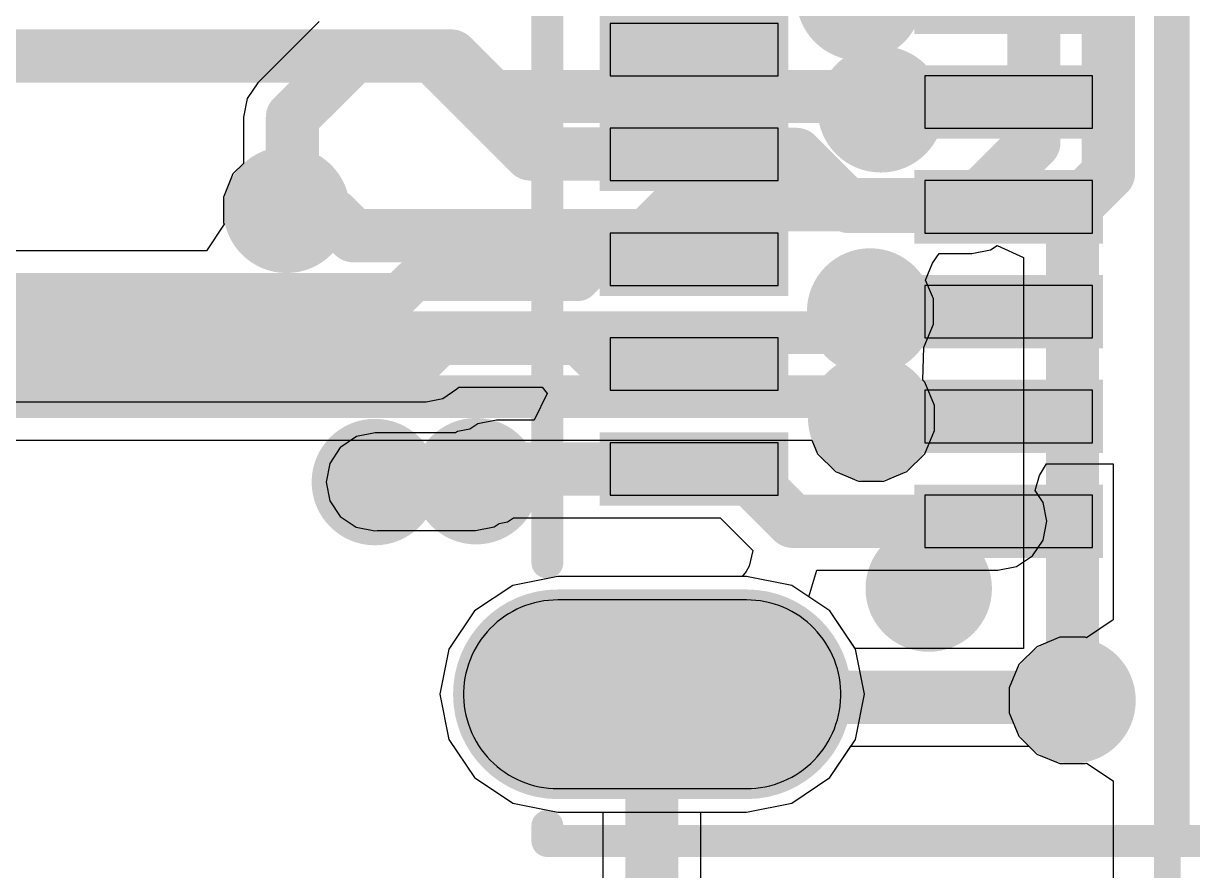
# Model space of a CAD drawing. Header units: inches. Extents: x -14.1 to 26.4, y -2.7 to 26.9.
# Drawn here: x 7.54 to 13.12, y 2.41 to 6.46 of the extents above; entities that cross this region are included whole.
import ezdxf

# ---------------------------------------------------------------- set-up
doc = ezdxf.new("R2010")
doc.units = ezdxf.units.IN
for name, color, linetype in [('Board Outline', 216, 'Continuous'), ('Bottom Layer', 5, 'Continuous'), ('Bottom Solder', 6, 'Continuous'), ('Multi-Layer', 9, 'Continuous'), ('Pad Holes', 156, 'Continuous'), ('Top Layer', 1, 'Continuous'), ('Top Overlay', 2, 'Continuous'), ('Top Paste', 8, 'Continuous'), ('Top Solder', 216, 'Continuous'), ('Via Holes', 16, 'Continuous')]:
    doc.layers.add(name, color=color, linetype=linetype)

# ---------------------------------------------------------------- blocks, each defined once
blk = doc.blocks.new('USB4155_03_C_5')
at = {"layer": 'Bottom Layer'}
h = blk.add_hatch(color=5, dxfattribs=at)
edge = h.paths.add_edge_path()
edge.add_arc((-3.700018, 0.39979092), 0.4499991, 180, 360)
edge.add_line((-3.2500189, 0.39979092), (-3.2500189, 1.29978912))
edge.add_arc((-3.700018, 1.29978912), 0.4499991, 0, 180)
edge.add_line((-4.150017099999999, 1.29978912), (-4.150017099999999, 0.39979092))
at = {"layer": 'Bottom Solder'}
h = blk.add_hatch(color=6, dxfattribs=at)
edge = h.paths.add_edge_path()
edge.add_arc((-3.700018, 0.39979092), 0.5000117000000001, 180, 360)
edge.add_line((-3.2000063, 0.39979092), (-3.2000063, 1.29978912))
edge.add_arc((-3.700018, 1.29978912), 0.5000117000000001, 0, 180)
edge.add_line((-4.2000297, 1.29978912), (-4.2000297, 0.39979092))
at = {"layer": 'Multi-Layer'}
h = blk.add_hatch(color=9, dxfattribs=at)
edge = h.paths.add_edge_path()
edge.add_arc((-3.700018, 0.39979092), 0.4499991, 180, 360)
edge.add_line((-3.2500189, 0.39979092), (-3.2500189, 1.29978912))
edge.add_arc((-3.700018, 1.29978912), 0.4499991, 0, 180)
edge.add_line((-4.150017099999999, 1.29978912), (-4.150017099999999, 0.39979092))
at = {"layer": 'Pad Holes'}
h = blk.add_hatch(color=7, dxfattribs=at)
edge = h.paths.add_edge_path()
edge.add_arc((-3.699992599999999, 0.44986702), 0.2500122, 180, 360)
edge.add_line((-3.449980399999999, 0.44986702), (-3.449980399999999, 1.24984002))
edge.add_arc((-3.699992599999999, 1.24984002), 0.2500122, 0, 180)
edge.add_line((-3.950004799999999, 1.24984002), (-3.950004799999999, 0.44986702))
at = {"layer": 'Top Layer'}
h = blk.add_hatch(color=1, dxfattribs=at)
edge = h.paths.add_edge_path()
edge.add_arc((-3.700018, 0.39979092), 0.4499991, 180, 360)
edge.add_line((-3.2500189, 0.39979092), (-3.2500189, 1.29978912))
edge.add_arc((-3.700018, 1.29978912), 0.4499991, 0, 180)
edge.add_line((-4.150017099999999, 1.29978912), (-4.150017099999999, 0.39979092))
for points in [[(-2.7500961, 1.04989122), (-2.5000839, 1.04989122), (-2.5000839, 0.24989282), (-2.7500961, 0.24989282)], [(-2.2499701, 1.04989122), (-1.9999579, 1.04989122), (-1.9999579, 0.24989282), (-2.2499701, 0.24989282)], [(-1.7500981, 1.04989122), (-1.5000859, 1.04989122), (-1.5000859, 0.24989282), (-1.7500981, 0.24989282)], [(-1.2499721, 1.04989122), (-0.9999599, 1.04989122), (-0.9999599, 0.24989282), (-1.2499721, 0.24989282)], [(-0.7501000999999999, 1.04989122), (-0.5000879, 1.04989122), (-0.5000879, 0.24989282), (-0.7501000999999999, 0.24989282)], [(-3.0000321, -0.44997878), (-2.7500199, -0.44997878), (-2.7500199, -1.24997718), (-3.0000321, -1.24997718)], [(-2.4999061, -0.44997878), (-2.2498939, -0.44997878), (-2.2498939, -1.24997718), (-2.4999061, -1.24997718)], [(-2.0000341, -0.44997878), (-1.7500219, -0.44997878), (-1.7500219, -1.24997718), (-2.0000341, -1.24997718)], [(-1.4999081, -0.44997878), (-1.2498959, -0.44997878), (-1.2498959, -1.24997718), (-1.4999081, -1.24997718)], [(-1.0000361, -0.44997878), (-0.7500239, -0.44997878), (-0.7500239, -1.24997718), (-1.0000361, -1.24997718)]]:
    blk.add_hatch(color=1, dxfattribs=at).paths.add_polyline_path(points)
at = {"layer": 'Top Solder'}
h = blk.add_hatch(color=216, dxfattribs=at)
edge = h.paths.add_edge_path()
edge.add_arc((-3.700018, 0.39979092), 0.5000117000000001, 180, 360)
edge.add_line((-3.2000063, 0.39979092), (-3.2000063, 1.29978912))
edge.add_arc((-3.700018, 1.29978912), 0.5000117000000001, 0, 180)
edge.add_line((-4.2000297, 1.29978912), (-4.2000297, 0.39979092))
for points in [[(-2.8001087, 1.09990382), (-2.4500713, 1.09990382), (-2.4500713, 0.19988022), (-2.8001087, 0.19988022)], [(-2.2999827, 1.09990382), (-1.9499453, 1.09990382), (-1.9499453, 0.19988022), (-2.2999827, 0.19988022)], [(-1.8001107, 1.09990382), (-1.4500733, 1.09990382), (-1.4500733, 0.19988022), (-1.8001107, 0.19988022)], [(-1.2999847, 1.09990382), (-0.9499473, 1.09990382), (-0.9499473, 0.19988022), (-1.2999847, 0.19988022)], [(-0.8001127, 1.09990382), (-0.4500753, 1.09990382), (-0.4500753, 0.19988022), (-0.8001127, 0.19988022)], [(-3.0500447, -0.3999661799999999), (-2.7000073, -0.3999661799999999), (-2.7000073, -1.29998978), (-3.0500447, -1.29998978)], [(-2.5499187, -0.3999661799999999), (-2.1998813, -0.3999661799999999), (-2.1998813, -1.29998978), (-2.5499187, -1.29998978)], [(-2.0500467, -0.3999661799999999), (-1.7000093, -0.3999661799999999), (-1.7000093, -1.29998978), (-2.0500467, -1.29998978)], [(-1.5499207, -0.3999661799999999), (-1.1998833, -0.3999661799999999), (-1.1998833, -1.29998978), (-1.5499207, -1.29998978)], [(-1.0500487, -0.3999661799999999), (-0.7000113, -0.3999661799999999), (-0.7000113, -1.29998978), (-1.0500487, -1.29998978)], [(-0.5499227, -0.3999661799999999), (-0.1998853, -0.3999661799999999), (-0.1998853, -1.29998978), (-0.5499227, -1.29998978)]]:
    blk.add_hatch(color=216, dxfattribs=at).paths.add_polyline_path(points)
at = {"layer": 'Top Overlay'}
for points, const_width in [([(-4.399940399999999, 1.34989062), (-4.3280838, 1.34989062)], 0.15199868), ([(-4.399940399999999, 1.34989062), (-4.399940399999999, -14.15010378)], 0.15199868), ([(-3.0718506, 1.34989062), (3.0718506, 1.34989062)], 0.15199868), ([(-4.3999912, -1.65012878), (4.4000166, -1.65012878)], 0.127)]:
    blk.add_lwpolyline(points, dxfattribs=dict(at, const_width=const_width))
for points, const_width in [([(-4.4379388, 1.34989062, 1), (-4.361942, 1.34989062, 1)], 0.07599934), ([(-4.4379388, 1.34989062, 1), (-4.361942, 1.34989062, 1)], 0.07599934), ([(-4.366082199999999, 1.34989062, 1), (-4.2900854, 1.34989062, 1)], 0.07599934), ([(-3.109849, 1.34989062, 1), (-3.0338522, 1.34989062, 1)], 0.07599934), ([(-4.431741199999999, -1.65012878, 1), (-4.3682412, -1.65012878, 1)], 0.0635)]:
    blk.add_lwpolyline(points, format="xyb", close=True, dxfattribs=dict(at, const_width=const_width))
at = {"layer": 'Top Paste'}
for p, q in [((-3.821861799999999, 1.73310042), (-3.8433248, 1.72647102)), ((-3.8001194, 1.73863762), (-3.821861799999999, 1.73310042)), ((-3.7781484, 1.74308262), (-3.8001194, 1.73863762)), ((-3.7559488, 1.74643542), (-3.7781484, 1.74308262)), ((-3.7336222, 1.74864522), (-3.7559488, 1.74643542)), ((-3.7112194, 1.74976282), (-3.7336222, 1.74864522)), ((-3.7112194, 1.74976282), (-3.7112194, 1.74976282)), ((-3.6887658, 1.74976282), (-3.7112194, 1.74976282)), ((-3.666363, 1.74864522), (-3.6887658, 1.74976282)), ((-3.6440364, 1.74643542), (-3.666363, 1.74864522)), ((-3.6218368, 1.74308262), (-3.6440364, 1.74643542)), ((-3.599865799999999, 1.73863762), (-3.6218368, 1.74308262)), ((-3.5781234, 1.73310042), (-3.599865799999999, 1.73863762)), ((-3.5566604, 1.72647102), (-3.5781234, 1.73310042)), ((-3.9441374, 1.67793162), (-3.9626794, 1.66528242)), ((-3.9249858, 1.68961562), (-3.9441374, 1.67793162)), ((-3.9053008, 1.70035982), (-3.9249858, 1.68961562)), ((-3.8850824, 1.71008802), (-3.9053008, 1.70035982)), ((-3.8644068, 1.71880022), (-3.8850824, 1.71008802)), ((-3.8433248, 1.72647102), (-3.8644068, 1.71880022)), ((-3.535578399999999, 1.71880022), (-3.5566604, 1.72647102)), ((-3.5149028, 1.71008802), (-3.535578399999999, 1.71880022)), ((-3.4946844, 1.70035982), (-3.5149028, 1.71008802)), ((-3.474974, 1.68961562), (-3.4946844, 1.70035982)), ((-3.4558478, 1.67793162), (-3.474974, 1.68961562)), ((-3.4373058, 1.66528242), (-3.4558478, 1.67793162)), ((-4.014216, 1.62205162), (-4.0298624, 1.60599882)), ((-3.9977568, 1.63731702), (-4.014216, 1.62205162)), ((-3.980561, 1.65174422), (-3.9977568, 1.63731702)), ((-3.9626794, 1.66528242), (-3.980561, 1.65174422)), ((-3.419424199999999, 1.65174422), (-3.4373058, 1.66528242)), ((-3.4022284, 1.63731702), (-3.419424199999999, 1.65174422)), ((-3.3857692, 1.62205162), (-3.4022284, 1.63731702)), ((-3.3701228, 1.60599882), (-3.3857692, 1.62205162)), ((-4.058716799999999, 1.57163262), (-4.0717978, 1.55339542)), ((-4.044721399999999, 1.58915862), (-4.058716799999999, 1.57163262)), ((-4.0298624, 1.60599882), (-4.044721399999999, 1.58915862)), ((-3.355263799999999, 1.58915862), (-3.3701228, 1.60599882)), ((-3.3412684, 1.57163262), (-3.355263799999999, 1.58915862)), ((-3.3281874, 1.55339542), (-3.3412684, 1.57163262)), ((-4.0951912, 1.51511762), (-4.1054274, 1.49515322)), ((-4.0839898, 1.53454862), (-4.0951912, 1.51511762)), ((-4.0717978, 1.55339542), (-4.0839898, 1.53454862)), ((-3.3159954, 1.53454862), (-3.3281874, 1.55339542)), ((-3.304794, 1.51511762), (-3.3159954, 1.53454862)), ((-3.294557799999999, 1.49515322), (-3.304794, 1.51511762)), ((-4.1228772, 1.45382742), (-4.1300146, 1.43254222)), ((-4.114673, 1.47470622), (-4.1228772, 1.45382742)), ((-4.1054274, 1.49515322), (-4.114673, 1.47470622)), ((-3.2853122, 1.47470622), (-3.294557799999999, 1.49515322)), ((-3.277108, 1.45382742), (-3.2853122, 1.47470622)), ((-3.2699706, 1.43254222), (-3.277108, 1.45382742)), ((-4.1360852, 1.41095222), (-4.141089, 1.38908282)), ((-4.1300146, 1.43254222), (-4.1360852, 1.41095222)), ((-3.2639, 1.41095222), (-3.2699706, 1.43254222)), ((-3.2588962, 1.38908282), (-3.2639, 1.41095222)), ((-4.1477692, 1.34470902), (-4.1494456, 1.32233162)), ((-4.1449752, 1.36698482), (-4.1477692, 1.34470902)), ((-4.141089, 1.38908282), (-4.1449752, 1.36698482)), ((-3.25501, 1.36698482), (-3.2588962, 1.38908282)), ((-3.252215999999999, 1.34470902), (-3.25501, 1.36698482)), ((-3.2505396, 1.32233162), (-3.252215999999999, 1.34470902)), ((-4.1494456, 1.32233162), (-4.1500044, 1.29990342)), ((-4.1500044, 1.29990342), (-4.1500044, 0.39990522)), ((-3.2499808, 1.29990342), (-3.2505396, 1.32233162)), ((-3.2499808, 0.39990522), (-3.2499808, 1.29990342)), ((-2.750058, 1.04989122), (-2.750058, 1.04989122)), ((-2.750058, 1.04989122), (-2.750058, 0.24989282)), ((-2.5000712, 1.04989122), (-2.750058, 1.04989122)), ((-2.5000712, 0.24989282), (-2.5000712, 1.04989122)), ((-2.24993708, 1.04989122), (-2.24993708, 1.04989122)), ((-2.24993708, 1.04989122), (-2.24993708, 0.24989282)), ((-1.9999452, 1.04989122), (-2.24993708, 1.04989122)), ((-1.9999452, 0.24989282), (-1.9999452, 1.04989122)), ((-1.75006, 1.04989122), (-1.75006, 1.04989122)), ((-1.75006, 1.04989122), (-1.75006, 0.24989282)), ((-1.5000732, 1.04989122), (-1.75006, 1.04989122)), ((-1.5000732, 0.24989282), (-1.5000732, 1.04989122)), ((-0.9999471999999999, 1.04989122), (-1.249934, 1.04989122)), ((-1.249934, 1.04989122), (-1.249934, 0.24989282)), ((-0.9999471999999999, 0.24989282), (-0.9999471999999999, 1.04989122)), ((-0.50006758, 1.04989122), (-0.75006708, 1.04989122)), ((-0.75006708, 1.04989122), (-0.75006708, 0.24989282)), ((-0.50006758, 0.24989282), (-0.50006758, 1.04989122)), ((-4.1500044, 0.39990522), (-4.1494456, 0.3774770199999999)), ((-3.2505396, 0.3774770199999999), (-3.2499808, 0.39990522)), ((-4.1494456, 0.3774770199999999), (-4.1477692, 0.3550996199999999)), ((-4.1477692, 0.3550996199999999), (-4.1449752, 0.33282382)), ((-3.25501, 0.33282382), (-3.252215999999999, 0.3550996199999999)), ((-3.252215999999999, 0.3550996199999999), (-3.2505396, 0.3774770199999999)), ((-4.1449752, 0.33282382), (-4.141089, 0.31072582)), ((-4.141089, 0.31072582), (-4.1360852, 0.28885642)), ((-4.1360852, 0.28885642), (-4.1300146, 0.26726642)), ((-3.2699706, 0.26726642), (-3.2639, 0.28885642)), ((-3.2639, 0.28885642), (-3.2588962, 0.31072582)), ((-3.2588962, 0.31072582), (-3.25501, 0.33282382)), ((-4.1300146, 0.26726642), (-4.1228772, 0.24598122)), ((-4.1228772, 0.24598122), (-4.114673, 0.22510242)), ((-4.114673, 0.22510242), (-4.1054274, 0.20465542)), ((-3.294557799999999, 0.20465542), (-3.2853122, 0.22510242)), ((-3.2853122, 0.22510242), (-3.277108, 0.24598122)), ((-3.277108, 0.24598122), (-3.2699706, 0.26726642)), ((-2.750058, 0.24989282), (-2.5000712, 0.24989282)), ((-2.24993708, 0.24989282), (-1.9999452, 0.24989282)), ((-1.75006, 0.24989282), (-1.5000732, 0.24989282)), ((-1.249934, 0.24989282), (-0.9999471999999999, 0.24989282)), ((-0.9999471999999999, 0.24989282), (-0.9999471999999999, 0.24989282)), ((-0.75006708, 0.24989282), (-0.50006758, 0.24989282)), ((-0.50006758, 0.24989282), (-0.50006758, 0.24989282)), ((-4.1054274, 0.20465542), (-4.0951912, 0.18469102)), ((-4.0951912, 0.18469102), (-4.0839898, 0.16526002)), ((-3.3159954, 0.16526002), (-3.304794, 0.18469102)), ((-3.304794, 0.18469102), (-3.294557799999999, 0.20465542)), ((-4.0839898, 0.16526002), (-4.0717978, 0.14641322)), ((-4.0717978, 0.14641322), (-4.058716799999999, 0.12817602)), ((-4.058716799999999, 0.12817602), (-4.044721399999999, 0.11065002)), ((-3.355263799999999, 0.11065002), (-3.3412684, 0.12817602)), ((-3.3412684, 0.12817602), (-3.3281874, 0.14641322)), ((-3.3281874, 0.14641322), (-3.3159954, 0.16526002)), ((-4.044721399999999, 0.11065002), (-4.0298624, 0.09380982)), ((-4.0298624, 0.09380982), (-4.014216, 0.07775702)), ((-4.014216, 0.07775702), (-3.9977568, 0.06249162)), ((-3.9977568, 0.06249162), (-3.980561, 0.04806442)), ((-3.419424199999999, 0.04806442), (-3.4022284, 0.06249162)), ((-3.4022284, 0.06249162), (-3.3857692, 0.07775702)), ((-3.3857692, 0.07775702), (-3.3701228, 0.09380982)), ((-3.3701228, 0.09380982), (-3.355263799999999, 0.11065002)), ((-3.980561, 0.04806442), (-3.9626794, 0.03452622)), ((-3.9626794, 0.03452622), (-3.9441374, 0.02187702)), ((-3.9441374, 0.02187702), (-3.9249858, 0.01019302)), ((-3.9249858, 0.01019302), (-3.9053008, -0.00055118)), ((-3.4946844, -0.00055118), (-3.474974, 0.01019302)), ((-3.474974, 0.01019302), (-3.4558478, 0.02187702)), ((-3.4558478, 0.02187702), (-3.4373058, 0.03452622)), ((-3.4373058, 0.03452622), (-3.419424199999999, 0.04806442)), ((-3.9053008, -0.00055118), (-3.8850824, -0.01027938)), ((-3.8850824, -0.01027938), (-3.8644068, -0.01899158)), ((-3.8644068, -0.01899158), (-3.8433248, -0.02666238)), ((-3.8433248, -0.02666238), (-3.821861799999999, -0.03329178)), ((-3.821861799999999, -0.03329178), (-3.8001194, -0.03882898)), ((-3.8001194, -0.03882898), (-3.7781484, -0.04327398)), ((-3.7781484, -0.04327398), (-3.7559488, -0.04662678)), ((-3.7559488, -0.04662678), (-3.7336222, -0.04883658)), ((-3.7336222, -0.04883658), (-3.7112194, -0.04995418)), ((-3.7112194, -0.04995418), (-3.6887658, -0.04995418)), ((-3.6887658, -0.04995418), (-3.666363, -0.04883658)), ((-3.666363, -0.04883658), (-3.6440364, -0.04662678)), ((-3.6440364, -0.04662678), (-3.6218368, -0.04327398)), ((-3.6218368, -0.04327398), (-3.599865799999999, -0.03882898)), ((-3.599865799999999, -0.03882898), (-3.5781234, -0.03329178)), ((-3.5781234, -0.03329178), (-3.5566604, -0.02666238)), ((-3.5566604, -0.02666238), (-3.535578399999999, -0.01899158)), ((-3.535578399999999, -0.01899158), (-3.5149028, -0.01027938)), ((-3.5149028, -0.01027938), (-3.4946844, -0.00055118)), ((-2.75005292, -0.45008038), (-3.00004988, -0.45008038)), ((-3.00004988, -0.45008038), (-3.00004988, -1.25007878)), ((-2.75005292, -1.25007878), (-2.75005292, -0.45008038)), ((-2.49992388, -0.45008038), (-2.49992388, -0.45008038)), ((-2.49992388, -0.45008038), (-2.49992388, -1.25007878)), ((-2.24992438, -0.45008038), (-2.49992388, -0.45008038)), ((-2.24992438, -1.25007878), (-2.24992438, -0.45008038)), ((-1.75006, -0.45008038), (-2.0000468, -0.45008038)), ((-2.0000468, -0.45008038), (-2.0000468, -1.25007878)), ((-1.75006, -1.25007878), (-1.75006, -0.45008038)), ((-1.249934, -0.45008038), (-1.49992588, -0.45008038)), ((-1.49992588, -0.45008038), (-1.49992588, -1.25007878)), ((-1.249934, -1.25007878), (-1.249934, -0.45008038)), ((-0.750062, -0.45008038), (-1.0000488, -0.45008038)), ((-1.0000488, -0.45008038), (-1.0000488, -1.25007878)), ((-0.750062, -1.25007878), (-0.750062, -0.45008038)), ((-3.00004988, -1.25007878), (-2.75005292, -1.25007878)), ((-2.75005292, -1.25007878), (-2.75005292, -1.25007878)), ((-2.49992388, -1.25007878), (-2.24992438, -1.25007878)), ((-2.0000468, -1.25007878), (-1.75006, -1.25007878)), ((-1.75006, -1.25007878), (-1.75006, -1.25007878)), ((-1.49992588, -1.25007878), (-1.249934, -1.25007878)), ((-1.249934, -1.25007878), (-1.249934, -1.25007878)), ((-1.0000488, -1.25007878), (-0.750062, -1.25007878)), ((-0.750062, -1.25007878), (-0.750062, -1.25007878))]:
    blk.add_line(p, q, dxfattribs=at)

msp = doc.modelspace()

# ---------------------------------------------------------------- hatches: boundary and pattern name
at = {"layer": 'Bottom Layer'}
h = msp.add_hatch(color=5, dxfattribs=at)
edge = h.paths.add_edge_path()
edge.add_arc((11.5316, 6.579260399999999), 0.1999996, 0, 360)
h = msp.add_hatch(color=5, dxfattribs=at)
edge = h.paths.add_edge_path()
edge.add_arc((11.6332, 6.045199999999999), 0.1999996, 0, 360)
h = msp.add_hatch(color=5, dxfattribs=at)
edge = h.paths.add_edge_path()
edge.add_arc((8.799169599999999, 5.5658004), 0.1999996, 0, 360)
h = msp.add_hatch(color=5, dxfattribs=at)
edge = h.paths.add_edge_path()
edge.add_arc((11.5824, 5.0808636), 0.1999996, 0, 360)
h = msp.add_hatch(color=5, dxfattribs=at)
edge = h.paths.add_edge_path()
edge.add_arc((11.58718536, 4.5731049), 0.1999996, 0, 360)
h = msp.add_hatch(color=5, dxfattribs=at)
edge = h.paths.add_edge_path()
edge.add_arc((9.220199999999998, 4.2672), 0.1999996, 0, 360)
h = msp.add_hatch(color=5, dxfattribs=at)
edge = h.paths.add_edge_path()
edge.add_arc((9.7028, 4.27138338), 0.1999996, 0, 360)
h = msp.add_hatch(color=5, dxfattribs=at)
edge = h.paths.add_edge_path()
edge.add_arc((11.8618, 3.759199999999999), 0.1999996, 0, 360)
h = msp.add_hatch(color=5, dxfattribs=at)
edge = h.paths.add_edge_path()
edge.add_arc((12.5476, 3.2258), 0.1999996, 0, 360)
at = {"layer": 'Bottom Solder'}
h = msp.add_hatch(color=6, dxfattribs=at)
edge = h.paths.add_edge_path()
edge.add_arc((11.5316, 6.579260399999999), 0.3015996, 0, 360)
h = msp.add_hatch(color=6, dxfattribs=at)
edge = h.paths.add_edge_path()
edge.add_arc((11.6332, 6.045199999999999), 0.3015996, 0, 360)
h = msp.add_hatch(color=6, dxfattribs=at)
edge = h.paths.add_edge_path()
edge.add_arc((8.799169599999999, 5.5658004), 0.3015996, 0, 360)
h = msp.add_hatch(color=6, dxfattribs=at)
edge = h.paths.add_edge_path()
edge.add_arc((11.5824, 5.0808636), 0.3015996, 0, 360)
h = msp.add_hatch(color=6, dxfattribs=at)
edge = h.paths.add_edge_path()
edge.add_arc((11.58718536, 4.5731049), 0.3015996, 0, 360)
h = msp.add_hatch(color=6, dxfattribs=at)
edge = h.paths.add_edge_path()
edge.add_arc((9.7028, 4.27138338), 0.3015996, 0, 360)
h = msp.add_hatch(color=6, dxfattribs=at)
edge = h.paths.add_edge_path()
edge.add_arc((9.220199999999998, 4.2672), 0.3015996, 0, 360)
h = msp.add_hatch(color=6, dxfattribs=at)
edge = h.paths.add_edge_path()
edge.add_arc((11.8618, 3.759199999999999), 0.3015996, 0, 360)
h = msp.add_hatch(color=6, dxfattribs=at)
edge = h.paths.add_edge_path()
edge.add_arc((12.5476, 3.2258), 0.3015996, 0, 360)
at = {"layer": 'Top Layer'}
h = msp.add_hatch(color=1, dxfattribs=at)
edge = h.paths.add_edge_path()
edge.add_arc((11.5316, 6.579260399999999), 0.1999996, 0, 360)
h = msp.add_hatch(color=1, dxfattribs=at)
edge = h.paths.add_edge_path()
edge.add_arc((11.6332, 6.045199999999999), 0.1999996, 0, 360)
h = msp.add_hatch(color=1, dxfattribs=at)
edge = h.paths.add_edge_path()
edge.add_arc((8.799169599999999, 5.5658004), 0.1999996, 0, 360)
h = msp.add_hatch(color=1, dxfattribs=at)
edge = h.paths.add_edge_path()
edge.add_arc((11.5824, 5.0808636), 0.1999996, 0, 360)
h = msp.add_hatch(color=1, dxfattribs=at)
edge = h.paths.add_edge_path()
edge.add_arc((11.58718536, 4.5731049), 0.1999996, 0, 360)
h = msp.add_hatch(color=1, dxfattribs=at)
edge = h.paths.add_edge_path()
edge.add_arc((9.220199999999998, 4.2672), 0.1999996, 0, 360)
h = msp.add_hatch(color=1, dxfattribs=at)
edge = h.paths.add_edge_path()
edge.add_arc((9.7028, 4.27138338), 0.1999996, 0, 360)
h = msp.add_hatch(color=1, dxfattribs=at)
edge = h.paths.add_edge_path()
edge.add_arc((11.8618, 3.759199999999999), 0.1999996, 0, 360)
h = msp.add_hatch(color=1, dxfattribs=at)
edge = h.paths.add_edge_path()
edge.add_arc((12.5476, 3.2258), 0.1999996, 0, 360)
at = {"layer": 'Top Solder'}
h = msp.add_hatch(color=216, dxfattribs=at)
edge = h.paths.add_edge_path()
edge.add_arc((11.5316, 6.579260399999999), 0.3015996, 0, 360)
h = msp.add_hatch(color=216, dxfattribs=at)
edge = h.paths.add_edge_path()
edge.add_arc((11.6332, 6.045199999999999), 0.3015996, 0, 360)
h = msp.add_hatch(color=216, dxfattribs=at)
edge = h.paths.add_edge_path()
edge.add_arc((8.799169599999999, 5.5658004), 0.3015996, 0, 360)
h = msp.add_hatch(color=216, dxfattribs=at)
edge = h.paths.add_edge_path()
edge.add_arc((11.5824, 5.0808636), 0.3015996, 0, 360)
h = msp.add_hatch(color=216, dxfattribs=at)
edge = h.paths.add_edge_path()
edge.add_arc((11.58718536, 4.5731049), 0.3015996, 0, 360)
h = msp.add_hatch(color=216, dxfattribs=at)
edge = h.paths.add_edge_path()
edge.add_arc((9.7028, 4.27138338), 0.3015996, 0, 360)
h = msp.add_hatch(color=216, dxfattribs=at)
edge = h.paths.add_edge_path()
edge.add_arc((9.220199999999998, 4.2672), 0.3015996, 0, 360)
h = msp.add_hatch(color=216, dxfattribs=at)
edge = h.paths.add_edge_path()
edge.add_arc((11.8618, 3.759199999999999), 0.3015996, 0, 360)
h = msp.add_hatch(color=216, dxfattribs=at)
edge = h.paths.add_edge_path()
edge.add_arc((12.5476, 3.2258), 0.3015996, 0, 360)
at = {"layer": 'Via Holes'}
h = msp.add_hatch(color=7, dxfattribs=at)
edge = h.paths.add_edge_path()
edge.add_arc((11.6332, 6.045199999999999), 0.0999998, 0, 360)
h = msp.add_hatch(color=7, dxfattribs=at)
edge = h.paths.add_edge_path()
edge.add_arc((8.799169599999999, 5.5658004), 0.0999998, 0, 360)
h = msp.add_hatch(color=7, dxfattribs=at)
edge = h.paths.add_edge_path()
edge.add_arc((11.5824, 5.0808636), 0.0999998, 0, 360)
h = msp.add_hatch(color=7, dxfattribs=at)
edge = h.paths.add_edge_path()
edge.add_arc((11.58718536, 4.5731049), 0.0999998, 0, 360)
h = msp.add_hatch(color=7, dxfattribs=at)
edge = h.paths.add_edge_path()
edge.add_arc((9.220199999999998, 4.2672), 0.0999998, 0, 360)
h = msp.add_hatch(color=7, dxfattribs=at)
edge = h.paths.add_edge_path()
edge.add_arc((9.7028, 4.27138338), 0.0999998, 0, 360)
h = msp.add_hatch(color=7, dxfattribs=at)
edge = h.paths.add_edge_path()
edge.add_arc((11.8618, 3.759199999999999), 0.0999998, 0, 360)
h = msp.add_hatch(color=7, dxfattribs=at)
edge = h.paths.add_edge_path()
edge.add_arc((12.5476, 3.2258), 0.0999998, 0, 360)

# ---------------------------------------------------------------- linework, layer by layer
at = {"layer": 'Board Outline', "const_width": 0.127}
msp.add_lwpolyline([(12.9999994, 0), (12.9999994, 13.99999994)], dxfattribs=at)
at = {"layer": 'Bottom Layer'}
for p, q in [((11.87998894, 5.311211119999999), (11.91230028, 5.35709622)), ((11.91230028, 5.35709622), (12.06717424, 5.35709622)), ((12.06717424, 5.35709622), (12.15636888, 5.37483812)), ((12.15636888, 5.37483812), (12.18752198, 5.39565342)), ((12.18752198, 5.39565342), (12.31452198, 5.3376957)), ((11.84703498, 5.230096219999999), (11.87998894, 5.311211119999999)), ((12.31452198, 5.3376957), (12.31452198, 3.47348302)), ((11.8839996, 5.140855859999999), (11.84703498, 5.230096219999999)), ((11.8839996, 5.020871339999999), (11.8839996, 5.140855859999999)), ((11.83944546, 4.91330742), (11.8839996, 5.020871339999999)), ((11.83426132, 4.7525559), (11.83808656, 4.91002066)), ((11.83808656, 4.91002066), (11.83944546, 4.91330742)), ((11.84286938, 4.74394784), (11.83426132, 4.7525559)), ((11.88878496, 4.633097159999999), (11.84286938, 4.74394784)), ((11.88878496, 4.513112639999999), (11.88878496, 4.633097159999999)), ((6.79224448, 4.4674028), (11.30451892, 4.4674028)), ((11.30451892, 4.4674028), (11.33150134, 4.40226196)), ((11.84286938, 4.40226196), (11.88878496, 4.513112639999999)), ((11.33150134, 4.40226196), (11.41634242, 4.317420879999999)), ((11.7580283, 4.317420879999999), (11.84286938, 4.40226196)), ((11.41634242, 4.317420879999999), (11.5271931, 4.271505299999999)), ((11.64717762, 4.271505299999999), (11.7580283, 4.317420879999999)), ((11.5271931, 4.271505299999999), (11.64717762, 4.271505299999999)), ((10.0930329, 3.8174168), (9.87780854, 3.7746051)), ((10.9930311, 3.8174168), (10.0930329, 3.8174168)), ((11.20825546, 3.7746051), (10.9930311, 3.8174168)), ((9.87780854, 3.7746051), (9.69535018, 3.65269272)), ((11.39071382, 3.65269272), (11.20825546, 3.7746051)), ((9.69535018, 3.65269272), (9.573437799999999, 3.47023436)), ((11.5104545, 3.47348302), (11.39071382, 3.65269272)), ((9.573437799999999, 3.47023436), (9.5306261, 3.25501)), ((12.31452198, 3.47348302), (11.5104545, 3.47348302)), ((9.5306261, 3.25501), (9.573437799999999, 3.03978564)), ((9.573437799999999, 3.03978564), (9.69535018, 2.85732728)), ((11.39071382, 2.85732728), (11.49093968, 3.00732698)), ((11.49093968, 3.00732698), (12.33954606, 3.00732698)), ((12.33954606, 3.00732698), (12.37675706, 2.97011598)), ((12.37675706, 2.97011598), (12.48760774, 2.9242004)), ((12.48760774, 2.9242004), (12.60759226, 2.9242004)), ((12.60759226, 2.9242004), (12.6140337, 2.92686994)), ((12.6140337, 2.92686994), (12.74103624, 2.84200854)), ((9.69535018, 2.85732728), (9.87780854, 2.7354149)), ((11.20825546, 2.7354149), (11.39071382, 2.85732728)), ((12.74103624, 2.84200854), (12.74103624, 0.25896316)), ((9.87780854, 2.7354149), (10.0930329, 2.6926032)), ((10.9930311, 2.6926032), (11.20825546, 2.7354149)), ((10.0930329, 2.6926032), (10.9930311, 2.6926032))]:
    msp.add_line(p, q, dxfattribs=at)
for points, const_width in [([(12.71881378, 5.73892172), (12.71881378, 10.29358876)], 0.254), ([(12.36321378, 5.886213779999999), (12.36321378, 9.32838622)], 0.254), ([(7.112, 6.2992), (9.585299599999999, 6.2992)], 0.254), ([(9.585299599999999, 6.2992), (9.778192279999999, 6.10630732)], 0.254), ([(9.778192279999999, 6.10630732), (11.46885692, 6.10630732)], 0.254), ([(11.46885692, 6.10630732), (11.50202932, 6.073134919999999)], 0.254), ([(11.50202932, 6.073134919999999), (11.60526508, 6.073134919999999)], 0.254), ([(11.60526508, 6.073134919999999), (11.6332, 6.045199999999999)], 0.254), ([(12.06717424, 5.59017424), (12.36321378, 5.886213779999999)], 0.254), ([(12.5476, 5.56770794), (12.71881378, 5.73892172)], 0.254), ([(8.799169599999999, 5.5658004), (8.827104519999999, 5.53786548)], 0.254), ([(10.51893502, 5.4420008), (10.66710846, 5.59017424)], 0.254), ([(10.66710846, 5.59017424), (12.06717424, 5.59017424)], 0.254), ([(12.5476, 3.2258), (12.5476, 5.56770794)], 0.254), ([(8.827104519999999, 5.53786548), (9.02300456, 5.53786548)], 0.254), ([(9.02300456, 5.53786548), (9.11886924, 5.4420008)], 0.254), ([(9.11886924, 5.4420008), (10.51893502, 5.4420008)], 0.254), ([(11.42766574, 4.97938298), (11.52914636, 5.0808636)], 0.2032), ([(11.52914636, 5.0808636), (11.5824, 5.0808636)], 0.2032), ([(6.5801748, 4.97938298), (11.42766574, 4.97938298)], 0.2032), ([(6.7064255, 4.674582979999999), (11.43245364, 4.674582979999999)], 0.2032), ([(11.43245364, 4.674582979999999), (11.53393172, 4.5731049)], 0.2032), ([(11.53393172, 4.5731049), (11.58718536, 4.5731049)], 0.2032), ([(10.5429685, 3.2550354), (10.5575989, 3.240405)], 0.254), ([(10.5575989, 3.240405), (12.532995, 3.240405)], 0.254), ([(12.532995, 3.240405), (12.5476, 3.2258)], 0.254)]:
    msp.add_lwpolyline(points, dxfattribs=dict(at, const_width=const_width))
for points, const_width in [([(9.5217996, 6.2992, 1), (9.648799599999998, 6.2992, 1)], 0.127), ([(9.5217996, 6.2992, 1), (9.648799599999998, 6.2992, 1)], 0.127), ([(9.71469228, 6.10630732, 1), (9.841692279999998, 6.10630732, 1)], 0.127), ([(9.71469228, 6.10630732, 1), (9.841692279999998, 6.10630732, 1)], 0.127), ([(11.40535692, 6.10630732, 1), (11.53235692, 6.10630732, 1)], 0.127), ([(11.40535692, 6.10630732, 1), (11.53235692, 6.10630732, 1)], 0.127), ([(11.43852932, 6.073134919999999, 1), (11.56552932, 6.073134919999999, 1)], 0.127), ([(11.43852932, 6.073134919999999, 1), (11.56552932, 6.073134919999999, 1)], 0.127), ([(11.54176508, 6.073134919999999, 1), (11.66876508, 6.073134919999999, 1)], 0.127), ([(11.54176508, 6.073134919999999, 1), (11.66876508, 6.073134919999999, 1)], 0.127), ([(11.5697, 6.045199999999999, 1), (11.6967, 6.045199999999999, 1)], 0.127), ([(12.29971378, 5.886213779999999, 1), (12.42671378, 5.886213779999999, 1)], 0.127), ([(12.29971378, 5.886213779999999, 1), (12.42671378, 5.886213779999999, 1)], 0.127), ([(12.65531378, 5.73892172, 1), (12.78231378, 5.73892172, 1)], 0.127), ([(12.65531378, 5.73892172, 1), (12.78231378, 5.73892172, 1)], 0.127), ([(8.7356696, 5.5658004, 1), (8.8626696, 5.5658004, 1)], 0.127), ([(10.60360846, 5.59017424, 1), (10.73060846, 5.59017424, 1)], 0.127), ([(10.60360846, 5.59017424, 1), (10.73060846, 5.59017424, 1)], 0.127), ([(12.00367424, 5.59017424, 1), (12.13067424, 5.59017424, 1)], 0.127), ([(12.00367424, 5.59017424, 1), (12.13067424, 5.59017424, 1)], 0.127), ([(12.4841, 5.56770794, 1), (12.6111, 5.56770794, 1)], 0.127), ([(12.4841, 5.56770794, 1), (12.6111, 5.56770794, 1)], 0.127), ([(8.76360452, 5.53786548, 1), (8.89060452, 5.53786548, 1)], 0.127), ([(8.76360452, 5.53786548, 1), (8.89060452, 5.53786548, 1)], 0.127), ([(8.95950456, 5.53786548, 1), (9.08650456, 5.53786548, 1)], 0.127), ([(8.95950456, 5.53786548, 1), (9.08650456, 5.53786548, 1)], 0.127), ([(9.05536924, 5.4420008, 1), (9.18236924, 5.4420008, 1)], 0.127), ([(9.05536924, 5.4420008, 1), (9.18236924, 5.4420008, 1)], 0.127), ([(10.45543502, 5.4420008, 1), (10.58243502, 5.4420008, 1)], 0.127), ([(10.45543502, 5.4420008, 1), (10.58243502, 5.4420008, 1)], 0.127), ([(11.47834636, 5.0808636, 1), (11.57994636, 5.0808636, 1)], 0.1016), ([(11.47834636, 5.0808636, 1), (11.57994636, 5.0808636, 1)], 0.1016), ([(11.5316, 5.0808636, 1), (11.6332, 5.0808636, 1)], 0.1016), ([(11.37686574, 4.97938298, 1), (11.47846574, 4.97938298, 1)], 0.1016), ([(11.37686574, 4.97938298, 1), (11.47846574, 4.97938298, 1)], 0.1016), ([(11.38165364, 4.674582979999999, 1), (11.48325364, 4.674582979999999, 1)], 0.1016), ([(11.38165364, 4.674582979999999, 1), (11.48325364, 4.674582979999999, 1)], 0.1016), ([(11.48313172, 4.5731049, 1), (11.58473172, 4.5731049, 1)], 0.1016), ([(11.48313172, 4.5731049, 1), (11.58473172, 4.5731049, 1)], 0.1016), ([(11.53638536, 4.5731049, 1), (11.63798536, 4.5731049, 1)], 0.1016), ([(10.4794685, 3.2550354, 1), (10.6064685, 3.2550354, 1)], 0.127), ([(10.4940989, 3.240405, 1), (10.6210989, 3.240405, 1)], 0.127), ([(10.4940989, 3.240405, 1), (10.6210989, 3.240405, 1)], 0.127), ([(12.469495, 3.240405, 1), (12.596495, 3.240405, 1)], 0.127), ([(12.469495, 3.240405, 1), (12.596495, 3.240405, 1)], 0.127), ([(12.4841, 3.2258, 1), (12.6111, 3.2258, 1)], 0.127), ([(12.4841, 3.2258, 1), (12.6111, 3.2258, 1)], 0.127)]:
    msp.add_lwpolyline(points, format="xyb", close=True, dxfattribs=dict(at, const_width=const_width))
at = {"layer": 'Top Layer'}
for p, q in [((8.9540588, 6.46401044), (8.662294079999999, 6.172245719999999)), ((8.662294079999999, 6.172245719999999), (8.611768399999999, 6.09662992)), ((8.611768399999999, 6.09662992), (8.5940265, 6.00743528)), ((8.5940265, 6.00743528), (8.5940265, 5.78718426)), ((8.5940265, 5.78718426), (8.543485579999999, 5.73664334)), ((8.543485579999999, 5.73664334), (8.49757, 5.625792659999999)), ((8.49757, 5.625792659999999), (8.49757, 5.505808139999999)), ((8.501308879999998, 5.49678352), (8.41645002, 5.36978098)), ((8.49757, 5.505808139999999), (8.501308879999998, 5.49678352)), ((8.41645002, 5.36978098), (6.765096959999999, 5.36978098)), ((9.544344639999998, 4.66639148), (9.61155812, 4.711301219999999)), ((9.61155812, 4.711301219999999), (9.62067672, 4.720419819999999)), ((9.62067672, 4.720419819999999), (10.01872012, 4.720419819999999)), ((10.04243864, 4.69001602), (9.98043978, 4.56301602)), ((10.01872012, 4.720419819999999), (10.04243864, 4.69001602)), ((6.553029819999999, 4.65062062), (9.46504584, 4.65062062)), ((9.46504584, 4.65062062), (9.46505854, 4.65061808)), ((9.46505854, 4.65061808), (9.544344639999998, 4.66639148)), ((9.67366874, 4.519884279999999), (9.61360536, 4.507936119999999)), ((9.71166714, 4.545274119999999), (9.67366874, 4.519884279999999)), ((9.80086178, 4.56301602), (9.71166714, 4.545274119999999)), ((9.98043978, 4.56301602), (9.80086178, 4.56301602)), ((9.13309578, 4.484629079999999), (9.05748252, 4.4341034)), ((9.22229296, 4.502370979999999), (9.13309578, 4.484629079999999)), ((9.6052767, 4.502370979999999), (9.22229296, 4.502370979999999)), ((9.61360536, 4.507936119999999), (9.6052767, 4.502370979999999)), ((9.055389559999998, 4.43201044), (9.00486388, 4.35639464)), ((9.05748252, 4.4341034), (9.055389559999998, 4.43201044)), ((9.00486388, 4.35639464), (8.98712198, 4.2672)), ((12.3898025, 4.29923702), (12.42271074, 4.3535219)), ((12.42271074, 4.3535219), (12.74103624, 4.3535219)), ((12.74103624, 4.3535219), (12.74103624, 3.60959146)), ((12.36903292, 4.2265219), (12.3898025, 4.29923702)), ((8.98712198, 4.2672), (9.00486388, 4.17800536)), ((12.40733612, 4.16919664), (12.36903292, 4.2265219)), ((9.00486388, 4.17800536), (9.055389559999998, 4.10238956)), ((12.42507802, 4.080001999999999), (12.40733612, 4.16919664)), ((9.055389559999998, 4.10238956), (9.13100536, 4.05186388)), ((9.81294456, 4.06935178), (9.852718419999999, 4.07726388)), ((9.852718419999999, 4.07726388), (9.882045259999998, 4.096859980000001)), ((9.882045259999998, 4.096859980000001), (10.86659244, 4.096859980000001)), ((10.86659244, 4.096859980000001), (11.02238334, 3.94106654)), ((12.40733612, 3.990807359999999), (12.42507802, 4.080001999999999)), ((9.13100536, 4.05186388), (9.220199999999998, 4.03412198)), ((9.220199999999998, 4.03412198), (9.23072322, 4.03621494)), ((9.23072322, 4.03621494), (9.70070958, 4.03621494)), ((9.70070958, 4.03621494), (9.789904219999999, 4.05395684)), ((9.789904219999999, 4.05395684), (9.81294456, 4.06935178)), ((12.35681044, 3.91519156), (12.40733612, 3.990807359999999)), ((11.02238334, 3.94106654), (11.004677, 3.86648706)), ((12.28119464, 3.86466588), (12.35681044, 3.91519156)), ((11.004677, 3.86648706), (10.99044538, 3.84060192)), ((12.192, 3.84692398), (12.28119464, 3.86466588)), ((10.0930329, 3.8174168), (9.87780854, 3.7746051)), ((10.97247488, 3.8174168), (10.0930329, 3.8174168)), ((10.99044538, 3.84060192), (10.97247488, 3.8174168)), ((11.29009426, 3.719923979999999), (11.32861844, 3.84692398)), ((11.32861844, 3.84692398), (12.192, 3.84692398)), ((9.87780854, 3.7746051), (9.69535018, 3.65269272)), ((11.39071382, 3.65269272), (11.29009426, 3.719923979999999)), ((9.69535018, 3.65269272), (9.573437799999999, 3.47023436)), ((11.5126262, 3.47023436), (11.39071382, 3.65269272)), ((12.74103624, 3.60959146), (12.6140337, 3.52473006)), ((12.48760774, 3.5273996), (12.37675706, 3.48148402)), ((12.60759226, 3.5273996), (12.48760774, 3.5273996)), ((12.6140337, 3.52473006), (12.60759226, 3.5273996)), ((9.573437799999999, 3.47023436), (9.5306261, 3.25501)), ((11.5554379, 3.25501), (11.5126262, 3.47023436)), ((12.37675706, 3.48148402), (12.29191598, 3.39664294)), ((12.29191598, 3.39664294), (12.2460004, 3.28579226)), ((9.5306261, 3.25501), (9.573437799999999, 3.03978564)), ((11.5126262, 3.03978564), (11.5554379, 3.25501)), ((12.2460004, 3.28579226), (12.2460004, 3.16580774)), ((12.2460004, 3.16580774), (12.29191598, 3.05495706)), ((9.573437799999999, 3.03978564), (9.69535018, 2.85732728)), ((11.39071382, 2.85732728), (11.5126262, 3.03978564)), ((12.29191598, 3.05495706), (12.37675706, 2.97011598)), ((12.37675706, 2.97011598), (12.48760774, 2.9242004)), ((12.48760774, 2.9242004), (12.60759226, 2.9242004)), ((12.60759226, 2.9242004), (12.6140337, 2.92686994)), ((12.6140337, 2.92686994), (12.74103624, 2.84200854)), ((9.69535018, 2.85732728), (9.87780854, 2.7354149)), ((11.20825546, 2.7354149), (11.39071382, 2.85732728)), ((12.74103624, 2.84200854), (12.74103624, 0.25896316)), ((9.87780854, 2.7354149), (10.0930329, 2.6926032)), ((10.9930311, 2.6926032), (11.20825546, 2.7354149)), ((10.0930329, 2.6926032), (10.30792198, 2.6926032)), ((10.30792198, 2.6926032), (10.30792198, 2.2485985)), ((10.77407802, 2.2485985), (10.77407802, 2.6926032)), ((10.77407802, 2.6926032), (10.9930311, 2.6926032))]:
    msp.add_line(p, q, dxfattribs=at)
for points, const_width in [([(8.827104519999999, 6.00743528), (9.11886924, 6.2992)], 0.254), ([(9.11886924, 6.2992), (9.494786699999999, 6.2992)], 0.254), ([(9.494786699999999, 6.2992), (9.9619308, 5.832055899999999)], 0.254), ([(11.67270716, 6.045199999999999), (11.70551126, 6.078004099999999)], 0.254), ([(11.70551126, 6.078004099999999), (12.2408061, 6.078004099999999)], 0.254), ([(12.2408061, 6.078004099999999), (12.2428, 6.079998)], 0.254), ([(8.827104519999999, 5.59373532), (8.827104519999999, 6.00743528)], 0.254), ([(11.6332, 6.045199999999999), (11.67270716, 6.045199999999999)], 0.254), ([(9.9619308, 5.832055899999999), (10.7409361, 5.832055899999999)], 0.254), ([(10.7409361, 5.832055899999999), (10.74293, 5.830062)], 0.254), ([(10.74293, 5.830062), (11.2305084, 5.830062)], 0.254), ([(11.2305084, 5.830062), (11.4784505, 5.582119899999999)], 0.254), ([(8.799169599999999, 5.5658004), (8.827104519999999, 5.59373532)], 0.254), ([(11.4784505, 5.582119899999999), (11.9698008, 5.582119899999999)], 0.254), ([(10.7195239, 5.3065299), (10.74293, 5.329936)], 0.2032), ([(10.18921, 5.232399999999999), (10.2633399, 5.3065299)], 0.2032), ([(10.2633399, 5.3065299), (10.7195239, 5.3065299)], 0.2032), ([(9.33880784, 5.162600799999999), (9.40860704, 5.232399999999999)], 0.2032), ([(9.40860704, 5.232399999999999), (10.18921, 5.232399999999999)], 0.2032), ([(6.67928052, 5.162600799999999), (9.33880784, 5.162600799999999)], 0.2032), ([(11.5824, 5.0808636), (11.5828318, 5.080431799999999)], 0.2032), ([(11.5828318, 5.080431799999999), (12.2423682, 5.080431799999999)], 0.2032), ([(12.2423682, 5.080431799999999), (12.2428, 5.08)], 0.2032), ([(9.46505854, 4.8578008), (9.53485774, 4.9276)], 0.2032), ([(9.53485774, 4.9276), (10.18921, 4.9276)], 0.2032), ([(10.18921, 4.9276), (10.2633399, 4.853470099999999)], 0.2032), ([(6.553029819999999, 4.8578008), (9.46505854, 4.8578008)], 0.2032), ([(10.2633399, 4.853470099999999), (10.7195239, 4.853470099999999)], 0.2032), ([(10.7195239, 4.853470099999999), (10.74293, 4.830063999999999)], 0.2032), ([(11.58718536, 4.5731049), (11.59069818, 4.57661772)], 0.2032), ([(11.59069818, 4.57661772), (12.23928972, 4.57661772)], 0.2032), ([(12.23928972, 4.57661772), (12.2428, 4.580128)], 0.2032), ([(9.7028, 4.2926), (9.763523779999998, 4.2926)], 0.254), ([(9.763523779999998, 4.2926), (9.80086178, 4.329938)], 0.254), ([(9.80086178, 4.329938), (10.9631353, 4.329938)], 0.254), ([(10.9631353, 4.329938), (11.2130713, 4.080001999999999)], 0.254), ([(9.220199999999998, 4.2672), (9.22229296, 4.26929296)], 0.254), ([(9.22229296, 4.26929296), (9.70070958, 4.26929296)], 0.254), ([(9.70070958, 4.26929296), (9.7028, 4.27138338)], 0.254), ([(11.2130713, 4.080001999999999), (12.192, 4.080001999999999)], 0.254), ([(10.541, 3.2530669), (10.5429685, 3.2550354)], 0.254), ([(10.541, 1.9969988), (10.541, 3.2530669)], 0.254)]:
    msp.add_lwpolyline(points, dxfattribs=dict(at, const_width=const_width))
for points, const_width in [([(9.05536924, 6.2992, 1), (9.18236924, 6.2992, 1)], 0.127), ([(9.05536924, 6.2992, 1), (9.18236924, 6.2992, 1)], 0.127), ([(9.4312867, 6.2992, 1), (9.5582867, 6.2992, 1)], 0.127), ([(9.4312867, 6.2992, 1), (9.5582867, 6.2992, 1)], 0.127), ([(11.64201126, 6.078004099999999, 1), (11.76901126, 6.078004099999999, 1)], 0.127), ([(11.64201126, 6.078004099999999, 1), (11.76901126, 6.078004099999999, 1)], 0.127), ([(12.1773061, 6.078004099999999, 1), (12.3043061, 6.078004099999999, 1)], 0.127), ([(12.1773061, 6.078004099999999, 1), (12.3043061, 6.078004099999999, 1)], 0.127), ([(12.1793, 6.079998, 1), (12.3063, 6.079998, 1)], 0.127), ([(8.76360452, 6.00743528, 1), (8.89060452, 6.00743528, 1)], 0.127), ([(8.76360452, 6.00743528, 1), (8.89060452, 6.00743528, 1)], 0.127), ([(11.5697, 6.045199999999999, 1), (11.6967, 6.045199999999999, 1)], 0.127), ([(11.60920716, 6.045199999999999, 1), (11.73620716, 6.045199999999999, 1)], 0.127), ([(11.60920716, 6.045199999999999, 1), (11.73620716, 6.045199999999999, 1)], 0.127), ([(9.8984308, 5.832055899999999, 1), (10.0254308, 5.832055899999999, 1)], 0.127), ([(9.8984308, 5.832055899999999, 1), (10.0254308, 5.832055899999999, 1)], 0.127), ([(10.6774361, 5.832055899999999, 1), (10.8044361, 5.832055899999999, 1)], 0.127), ([(10.6774361, 5.832055899999999, 1), (10.8044361, 5.832055899999999, 1)], 0.127), ([(10.67943, 5.830062, 1), (10.80643, 5.830062, 1)], 0.127), ([(10.67943, 5.830062, 1), (10.80643, 5.830062, 1)], 0.127), ([(11.1670084, 5.830062, 1), (11.2940084, 5.830062, 1)], 0.127), ([(11.1670084, 5.830062, 1), (11.2940084, 5.830062, 1)], 0.127), ([(8.7356696, 5.5658004, 1), (8.8626696, 5.5658004, 1)], 0.127), ([(8.76360452, 5.59373532, 1), (8.89060452, 5.59373532, 1)], 0.127), ([(8.76360452, 5.59373532, 1), (8.89060452, 5.59373532, 1)], 0.127), ([(11.4149505, 5.582119899999999, 1), (11.5419505, 5.582119899999999, 1)], 0.127), ([(11.4149505, 5.582119899999999, 1), (11.5419505, 5.582119899999999, 1)], 0.127), ([(11.9063008, 5.582119899999999, 1), (12.0333008, 5.582119899999999, 1)], 0.127), ([(10.69213, 5.329936, 1), (10.79373, 5.329936, 1)], 0.1016), ([(10.2125399, 5.3065299, 1), (10.3141399, 5.3065299, 1)], 0.1016), ([(10.2125399, 5.3065299, 1), (10.3141399, 5.3065299, 1)], 0.1016), ([(10.6687239, 5.3065299, 1), (10.7703239, 5.3065299, 1)], 0.1016), ([(10.6687239, 5.3065299, 1), (10.7703239, 5.3065299, 1)], 0.1016), ([(9.357807039999999, 5.232399999999999, 1), (9.45940704, 5.232399999999999, 1)], 0.1016), ([(9.357807039999999, 5.232399999999999, 1), (9.45940704, 5.232399999999999, 1)], 0.1016), ([(10.13841, 5.232399999999999, 1), (10.24001, 5.232399999999999, 1)], 0.1016), ([(10.13841, 5.232399999999999, 1), (10.24001, 5.232399999999999, 1)], 0.1016), ([(9.288007839999999, 5.162600799999999, 1), (9.389607839999998, 5.162600799999999, 1)], 0.1016), ([(9.288007839999999, 5.162600799999999, 1), (9.389607839999998, 5.162600799999999, 1)], 0.1016), ([(11.5316, 5.0808636, 1), (11.6332, 5.0808636, 1)], 0.1016), ([(11.5320318, 5.080431799999999, 1), (11.6336318, 5.080431799999999, 1)], 0.1016), ([(11.5320318, 5.080431799999999, 1), (11.6336318, 5.080431799999999, 1)], 0.1016), ([(12.1915682, 5.080431799999999, 1), (12.2931682, 5.080431799999999, 1)], 0.1016), ([(12.1915682, 5.080431799999999, 1), (12.2931682, 5.080431799999999, 1)], 0.1016), ([(12.192, 5.08, 1), (12.2936, 5.08, 1)], 0.1016), ([(9.484057739999999, 4.9276, 1), (9.58565774, 4.9276, 1)], 0.1016), ([(9.484057739999999, 4.9276, 1), (9.58565774, 4.9276, 1)], 0.1016), ([(10.13841, 4.9276, 1), (10.24001, 4.9276, 1)], 0.1016), ([(10.13841, 4.9276, 1), (10.24001, 4.9276, 1)], 0.1016), ([(9.414258539999999, 4.8578008, 1), (9.515858539999998, 4.8578008, 1)], 0.1016), ([(9.414258539999999, 4.8578008, 1), (9.515858539999998, 4.8578008, 1)], 0.1016), ([(10.2125399, 4.853470099999999, 1), (10.3141399, 4.853470099999999, 1)], 0.1016), ([(10.2125399, 4.853470099999999, 1), (10.3141399, 4.853470099999999, 1)], 0.1016), ([(10.6687239, 4.853470099999999, 1), (10.7703239, 4.853470099999999, 1)], 0.1016), ([(10.6687239, 4.853470099999999, 1), (10.7703239, 4.853470099999999, 1)], 0.1016), ([(10.69213, 4.830063999999999, 1), (10.79373, 4.830063999999999, 1)], 0.1016), ([(11.53638536, 4.5731049, 1), (11.63798536, 4.5731049, 1)], 0.1016), ([(11.53989818, 4.57661772, 1), (11.64149818, 4.57661772, 1)], 0.1016), ([(11.53989818, 4.57661772, 1), (11.64149818, 4.57661772, 1)], 0.1016), ([(12.18848972, 4.57661772, 1), (12.29008972, 4.57661772, 1)], 0.1016), ([(12.18848972, 4.57661772, 1), (12.29008972, 4.57661772, 1)], 0.1016), ([(12.192, 4.580128, 1), (12.2936, 4.580128, 1)], 0.1016), ([(9.6393, 4.2926, 1), (9.7663, 4.2926, 1)], 0.127), ([(9.70002378, 4.2926, 1), (9.82702378, 4.2926, 1)], 0.127), ([(9.70002378, 4.2926, 1), (9.82702378, 4.2926, 1)], 0.127), ([(9.737361779999999, 4.329938, 1), (9.86436178, 4.329938, 1)], 0.127), ([(9.737361779999999, 4.329938, 1), (9.86436178, 4.329938, 1)], 0.127), ([(10.8996353, 4.329938, 1), (11.0266353, 4.329938, 1)], 0.127), ([(10.8996353, 4.329938, 1), (11.0266353, 4.329938, 1)], 0.127), ([(9.156699999999999, 4.2672, 1), (9.2837, 4.2672, 1)], 0.127), ([(9.15879296, 4.26929296, 1), (9.285792959999998, 4.26929296, 1)], 0.127), ([(9.15879296, 4.26929296, 1), (9.285792959999998, 4.26929296, 1)], 0.127), ([(9.63720958, 4.26929296, 1), (9.76420958, 4.26929296, 1)], 0.127), ([(9.63720958, 4.26929296, 1), (9.76420958, 4.26929296, 1)], 0.127), ([(9.6393, 4.27138338, 1), (9.7663, 4.27138338, 1)], 0.127), ([(11.1495713, 4.080001999999999, 1), (11.2765713, 4.080001999999999, 1)], 0.127), ([(11.1495713, 4.080001999999999, 1), (11.2765713, 4.080001999999999, 1)], 0.127), ([(12.1285, 4.080001999999999, 1), (12.2555, 4.080001999999999, 1)], 0.127), ([(10.4775, 3.2530669, 1), (10.6045, 3.2530669, 1)], 0.127), ([(10.4775, 3.2530669, 1), (10.6045, 3.2530669, 1)], 0.127), ([(10.4794685, 3.2550354, 1), (10.6064685, 3.2550354, 1)], 0.127)]:
    msp.add_lwpolyline(points, format="xyb", close=True, dxfattribs=dict(at, const_width=const_width))

# ---------------------------------------------------------------- block references
at = {"rotation": 90}
msp.add_blockref('USB4155_03_C_5', (11.39282202, 6.955028), dxfattribs=at)

doc.saveas('drawing.dxf')
